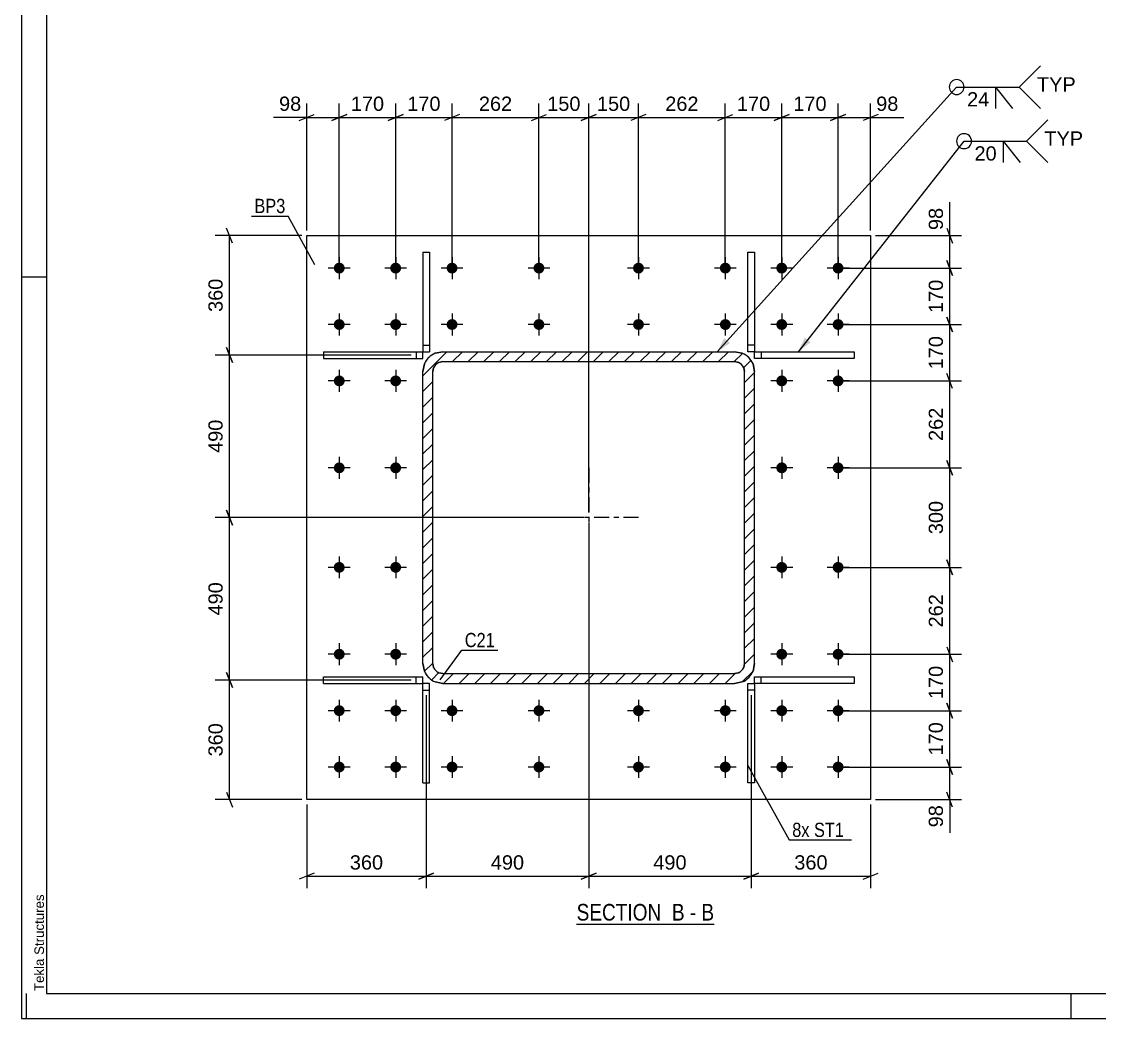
# Model space of a CAD drawing. Header units: millimetres. Extents: x -213 to 628, y -245 to 349.
# Drawn here: x -213 to 3.7, y -244.9 to -44.6 of the extents above; entities that cross this region are included whole.
import ezdxf

# ---------------------------------------------------------------- set-up
doc = ezdxf.new("R2010")
doc.units = ezdxf.units.MM
doc.linetypes.add('DXK_LINE_DOT2', pattern=[3.9198, 1.9599, -1.9599])
doc.linetypes.add('DXK_LINE_DOT3', pattern=[5.9187, 2.979, -0.9799, 0.9799, -0.9799])
doc.styles.add('Arial', font='arial.ttf', dxfattribs={"height": 0.2})
doc.styles.add('Arial Narrow', font='ARIALN.TTF', dxfattribs={"height": 0.2})

# ---------------------------------------------------------------- blocks, each defined once
blk = doc.blocks.new('Unknown-339279055-1134')
at = {"color": 5, "linetype": 'Continuous'}
for p, q in [((-213.01, 349.07), (-213.01, -244.93)), ((-208.01, 344.07), (-208.01, -239.93)), ((-208.01, -95.93), (-213.01, -95.93)), ((-212.01, -244.93), (-212.01, -239.93)), ((-208.01, -239.93), (622.99, -239.93)), ((-2.01, -244.93), (-2.01, -239.93)), ((-213.01, -244.93), (627.99, -244.93))]:
    blk.add_line(p, q, dxfattribs=at)
at = {"color": 174, "linetype": 'Continuous', "style": 'Arial'}
blk.add_text('Tekla Structures', height=1.9102, rotation=90, dxfattribs=at).set_placement((-208.51, -239.43))
blk = doc.blocks.new('Unknown-339279055-11 - 23004')
at = {"color": 6, "linetype": 'Continuous'}
blk.add_line((-101.44, -226.01), (-73.79, -226.01), dxfattribs=at)
at = {"color": 0, "linetype": 'Continuous'}
blk.add_wipeout([(-83.33, -225.26), (-83.33, -221.76), (-101.44, -221.76), (-101.44, -225.26)], dxfattribs=at)
at = {"color": 7, "linetype": 'Continuous', "style": 'Arial Narrow'}
blk.add_text('SECTION ', height=3.34, dxfattribs=at).set_placement((-101.44, -225.26))
at = {"color": 0, "linetype": 'Continuous'}
blk.add_wipeout([(-79.72, -225.26), (-79.72, -221.76), (-82.28, -221.76), (-82.28, -225.26)], dxfattribs=at)
at = {"color": 7, "linetype": 'Continuous', "style": 'Arial Narrow'}
blk.add_text('B', height=3.34, dxfattribs=at).set_placement((-82.28, -225.26))
at = {"color": 0, "linetype": 'Continuous'}
blk.add_wipeout([(-77.4, -225.26), (-77.4, -221.76), (-78.67, -221.76), (-78.67, -225.26)], dxfattribs=at)
at = {"color": 7, "linetype": 'Continuous', "style": 'Arial Narrow'}
blk.add_text('-', height=3.34, dxfattribs=at).set_placement((-78.67, -225.26))
at = {"color": 0, "linetype": 'Continuous'}
blk.add_wipeout([(-73.79, -225.26), (-73.79, -221.76), (-76.35, -221.76), (-76.35, -225.26)], dxfattribs=at)
at = {"color": 7, "linetype": 'Continuous', "style": 'Arial Narrow'}
blk.add_text('B', height=3.34, dxfattribs=at).set_placement((-76.35, -225.26))
blk = doc.blocks.new('Bolt-339279055-23117 - 23004')
at = {"linetype": 'Continuous'}
for points in [[(-148.05, -94.14, -1), (-150.25, -94.14, -1)], [(-136.71, -94.14, -1), (-138.91, -94.14, -1)], [(-125.38, -94.14, -1), (-127.58, -94.14, -1)], [(-107.91, -94.14, -1), (-110.11, -94.14, -1)], [(-87.91, -94.14, -1), (-90.11, -94.14, -1)], [(-70.45, -94.14, -1), (-72.65, -94.14, -1)], [(-59.11, -94.14, -1), (-61.31, -94.14, -1)], [(-47.78, -94.14, -1), (-49.98, -94.14, -1)], [(-148.05, -105.48, -1), (-150.25, -105.48, -1)], [(-136.71, -105.48, -1), (-138.91, -105.48, -1)], [(-125.38, -105.48, -1), (-127.58, -105.48, -1)], [(-107.91, -105.48, -1), (-110.11, -105.48, -1)], [(-87.91, -105.48, -1), (-90.11, -105.48, -1)], [(-70.45, -105.48, -1), (-72.65, -105.48, -1)], [(-59.11, -105.48, -1), (-61.31, -105.48, -1)], [(-47.78, -105.48, -1), (-49.98, -105.48, -1)], [(-148.05, -116.81, -1), (-150.25, -116.81, -1)], [(-136.71, -116.81, -1), (-138.91, -116.81, -1)], [(-59.11, -116.81, -1), (-61.31, -116.81, -1)], [(-47.78, -116.81, -1), (-49.98, -116.81, -1)], [(-148.05, -134.28, -1), (-150.25, -134.28, -1)], [(-136.71, -134.28, -1), (-138.91, -134.28, -1)], [(-59.11, -134.28, -1), (-61.31, -134.28, -1)], [(-47.78, -134.28, -1), (-49.98, -134.28, -1)], [(-148.05, -154.28, -1), (-150.25, -154.28, -1)], [(-136.71, -154.28, -1), (-138.91, -154.28, -1)], [(-59.11, -154.28, -1), (-61.31, -154.28, -1)], [(-47.78, -154.28, -1), (-49.98, -154.28, -1)], [(-148.05, -171.74, -1), (-150.25, -171.74, -1)], [(-136.71, -171.74, -1), (-138.91, -171.74, -1)], [(-59.11, -171.74, -1), (-61.31, -171.74, -1)], [(-47.78, -171.74, -1), (-49.98, -171.74, -1)], [(-148.05, -183.08, -1), (-150.25, -183.08, -1)], [(-136.71, -183.08, -1), (-138.91, -183.08, -1)], [(-125.38, -183.08, -1), (-127.58, -183.08, -1)], [(-107.91, -183.08, -1), (-110.11, -183.08, -1)], [(-87.91, -183.08, -1), (-90.11, -183.08, -1)], [(-70.45, -183.08, -1), (-72.65, -183.08, -1)], [(-59.11, -183.08, -1), (-61.31, -183.08, -1)], [(-47.78, -183.08, -1), (-49.98, -183.08, -1)], [(-148.05, -194.41, -1), (-150.25, -194.41, -1)], [(-136.71, -194.41, -1), (-138.91, -194.41, -1)], [(-125.38, -194.41, -1), (-127.58, -194.41, -1)], [(-107.91, -194.41, -1), (-110.11, -194.41, -1)], [(-87.91, -194.41, -1), (-90.11, -194.41, -1)], [(-70.45, -194.41, -1), (-72.65, -194.41, -1)], [(-59.11, -194.41, -1), (-61.31, -194.41, -1)], [(-47.78, -194.41, -1), (-49.98, -194.41, -1)]]:
    blk.add_hatch(color=1, dxfattribs=at).paths.add_polyline_path(points)
at = {"color": 1, "linetype": 'Continuous'}
for p, q in [((-149.15, -91.94), (-149.15, -96.34)), ((-137.81, -91.94), (-137.81, -96.34)), ((-126.48, -91.94), (-126.48, -96.34)), ((-109.01, -91.94), (-109.01, -96.34)), ((-89.01, -91.94), (-89.01, -96.34)), ((-71.55, -91.94), (-71.55, -96.34)), ((-60.21, -91.94), (-60.21, -96.34)), ((-48.88, -91.94), (-48.88, -96.34)), ((-146.95, -94.14), (-151.35, -94.14)), ((-135.61, -94.14), (-140.01, -94.14)), ((-124.28, -94.14), (-128.68, -94.14)), ((-106.81, -94.14), (-111.21, -94.14)), ((-86.81, -94.14), (-91.21, -94.14)), ((-69.35, -94.14), (-73.75, -94.14)), ((-58.01, -94.14), (-62.41, -94.14)), ((-46.68, -94.14), (-51.08, -94.14)), ((-149.15, -103.28), (-149.15, -107.68)), ((-137.81, -103.28), (-137.81, -107.68)), ((-126.48, -103.28), (-126.48, -107.68)), ((-109.01, -103.28), (-109.01, -107.68)), ((-89.01, -103.28), (-89.01, -107.68)), ((-71.55, -103.28), (-71.55, -107.68)), ((-60.21, -103.28), (-60.21, -107.68)), ((-48.88, -103.28), (-48.88, -107.68)), ((-146.95, -105.48), (-151.35, -105.48)), ((-135.61, -105.48), (-140.01, -105.48)), ((-124.28, -105.48), (-128.68, -105.48)), ((-106.81, -105.48), (-111.21, -105.48)), ((-86.81, -105.48), (-91.21, -105.48)), ((-69.35, -105.48), (-73.75, -105.48)), ((-58.01, -105.48), (-62.41, -105.48)), ((-46.68, -105.48), (-51.08, -105.48)), ((-149.15, -114.61), (-149.15, -119.01)), ((-137.81, -114.61), (-137.81, -119.01)), ((-60.21, -114.61), (-60.21, -119.01)), ((-48.88, -114.61), (-48.88, -119.01)), ((-146.95, -116.81), (-151.35, -116.81)), ((-135.61, -116.81), (-140.01, -116.81)), ((-58.01, -116.81), (-62.41, -116.81)), ((-46.68, -116.81), (-51.08, -116.81)), ((-149.15, -132.08), (-149.15, -136.48)), ((-137.81, -132.08), (-137.81, -136.48)), ((-60.21, -132.08), (-60.21, -136.48)), ((-48.88, -132.08), (-48.88, -136.48)), ((-146.95, -134.28), (-151.35, -134.28)), ((-135.61, -134.28), (-140.01, -134.28)), ((-58.01, -134.28), (-62.41, -134.28)), ((-46.68, -134.28), (-51.08, -134.28)), ((-149.15, -152.08), (-149.15, -156.48)), ((-137.81, -152.08), (-137.81, -156.48)), ((-60.21, -152.08), (-60.21, -156.48)), ((-48.88, -152.08), (-48.88, -156.48)), ((-146.95, -154.28), (-151.35, -154.28)), ((-135.61, -154.28), (-140.01, -154.28)), ((-58.01, -154.28), (-62.41, -154.28)), ((-46.68, -154.28), (-51.08, -154.28)), ((-149.15, -169.54), (-149.15, -173.94)), ((-137.81, -169.54), (-137.81, -173.94)), ((-60.21, -169.54), (-60.21, -173.94)), ((-48.88, -169.54), (-48.88, -173.94)), ((-146.95, -171.74), (-151.35, -171.74)), ((-135.61, -171.74), (-140.01, -171.74)), ((-58.01, -171.74), (-62.41, -171.74)), ((-46.68, -171.74), (-51.08, -171.74)), ((-149.15, -180.88), (-149.15, -185.28)), ((-137.81, -180.88), (-137.81, -185.28)), ((-126.48, -180.88), (-126.48, -185.28)), ((-109.01, -180.88), (-109.01, -185.28)), ((-89.01, -180.88), (-89.01, -185.28)), ((-71.55, -180.88), (-71.55, -185.28)), ((-60.21, -180.88), (-60.21, -185.28)), ((-48.88, -180.88), (-48.88, -185.28)), ((-146.95, -183.08), (-151.35, -183.08)), ((-135.61, -183.08), (-140.01, -183.08)), ((-124.28, -183.08), (-128.68, -183.08)), ((-106.81, -183.08), (-111.21, -183.08)), ((-86.81, -183.08), (-91.21, -183.08)), ((-69.35, -183.08), (-73.75, -183.08)), ((-58.01, -183.08), (-62.41, -183.08)), ((-46.68, -183.08), (-51.08, -183.08)), ((-149.15, -192.21), (-149.15, -196.61)), ((-137.81, -192.21), (-137.81, -196.61)), ((-126.48, -192.21), (-126.48, -196.61)), ((-109.01, -192.21), (-109.01, -196.61)), ((-89.01, -192.21), (-89.01, -196.61)), ((-71.55, -192.21), (-71.55, -196.61)), ((-60.21, -192.21), (-60.21, -196.61)), ((-48.88, -192.21), (-48.88, -196.61)), ((-146.95, -194.41), (-151.35, -194.41)), ((-135.61, -194.41), (-140.01, -194.41)), ((-124.28, -194.41), (-128.68, -194.41)), ((-106.81, -194.41), (-111.21, -194.41)), ((-86.81, -194.41), (-91.21, -194.41)), ((-69.35, -194.41), (-73.75, -194.41)), ((-58.01, -194.41), (-62.41, -194.41)), ((-46.68, -194.41), (-51.08, -194.41))]:
    blk.add_line(p, q, dxfattribs=at)
blk = doc.blocks.new('Part-339279055-23053 - 23004')
at = {"color": 2, "linetype": 'Continuous'}
for p, q in [((-152.35, -110.94), (-132.35, -110.94)), ((-152.35, -110.94), (-152.35, -112.28)), ((-152.35, -112.28), (-132.35, -112.28)), ((-133.68, -110.94), (-133.68, -112.28)), ((-132.35, -112.28), (-132.35, -110.94))]:
    blk.add_line(p, q, dxfattribs=at)
blk = doc.blocks.new('Part-339279055-23048 - 23004')
at = {"color": 2, "linetype": 'Continuous'}
for p, q in [((-67.01, -110.94), (-67.01, -90.94)), ((-67.01, -90.94), (-65.68, -90.94)), ((-65.68, -90.94), (-65.68, -110.94)), ((-65.68, -109.61), (-67.01, -109.61)), ((-65.68, -110.94), (-67.01, -110.94))]:
    blk.add_line(p, q, dxfattribs=at)
blk = doc.blocks.new('Part-339279055-23009 - 23004')
at = {"color": 2, "linetype": 'Continuous'}
for p, q in [((-155.68, -87.61), (-42.35, -87.61)), ((-155.68, -200.94), (-155.68, -87.61)), ((-42.35, -87.61), (-42.35, -200.94)), ((-42.35, -200.94), (-155.68, -200.94))]:
    blk.add_line(p, q, dxfattribs=at)
blk = doc.blocks.new('Part-339279055-23049 - 23004')
at = {"color": 2, "linetype": 'Continuous'}
for p, q in [((-65.68, -112.28), (-65.68, -110.94)), ((-65.68, -110.94), (-45.68, -110.94)), ((-45.68, -112.28), (-65.68, -112.28)), ((-64.35, -110.94), (-64.35, -112.28)), ((-45.68, -110.94), (-45.68, -112.28))]:
    blk.add_line(p, q, dxfattribs=at)
blk = doc.blocks.new('Part-339279055-23050 - 23004')
at = {"color": 2, "linetype": 'Continuous'}
for p, q in [((-67.01, -197.61), (-67.01, -177.61)), ((-67.01, -177.61), (-65.68, -177.61)), ((-65.68, -177.61), (-65.68, -197.61)), ((-65.68, -178.94), (-67.01, -178.94)), ((-65.68, -197.61), (-67.01, -197.61))]:
    blk.add_line(p, q, dxfattribs=at)
blk = doc.blocks.new('Part-339279055-23051 - 23004')
at = {"color": 2, "linetype": 'Continuous'}
for p, q in [((-65.68, -177.61), (-65.68, -176.28)), ((-65.68, -176.28), (-45.68, -176.28)), ((-45.68, -177.61), (-65.68, -177.61)), ((-64.35, -177.61), (-64.35, -176.28)), ((-45.68, -176.28), (-45.68, -177.61))]:
    blk.add_line(p, q, dxfattribs=at)
blk = doc.blocks.new('Part-339279055-23052 - 23004')
at = {"color": 2, "linetype": 'Continuous'}
for p, q in [((-132.35, -90.94), (-131.01, -90.94)), ((-132.35, -90.94), (-132.35, -110.94)), ((-131.01, -90.94), (-131.01, -110.94)), ((-132.35, -109.61), (-131.01, -109.61)), ((-132.35, -110.94), (-131.01, -110.94))]:
    blk.add_line(p, q, dxfattribs=at)
blk = doc.blocks.new('Part-339279055-23054 - 23004')
at = {"color": 2, "linetype": 'Continuous'}
for p, q in [((-132.35, -197.61), (-132.35, -177.61)), ((-131.01, -177.61), (-132.35, -177.61)), ((-131.01, -197.61), (-131.01, -177.61)), ((-132.35, -178.94), (-131.01, -178.94)), ((-132.35, -197.61), (-131.01, -197.61))]:
    blk.add_line(p, q, dxfattribs=at)
blk = doc.blocks.new('Part-339279055-23055 - 23004')
at = {"color": 2, "linetype": 'Continuous'}
for p, q in [((-152.35, -176.28), (-132.35, -176.28)), ((-152.35, -177.61), (-152.35, -176.28)), ((-152.35, -177.61), (-132.35, -177.61)), ((-133.68, -177.61), (-133.68, -176.28)), ((-132.35, -177.61), (-132.35, -176.28))]:
    blk.add_line(p, q, dxfattribs=at)
blk = doc.blocks.new('Part-339279055-23080 - 23004')
at = {"linetype": 'Continuous'}
h = blk.add_hatch(dxfattribs=at)
h.set_pattern_fill('', scale=0.7, style=0, pattern_type=0)
h.set_pattern_definition([(45, (-68.1496, -177.3055), (-1.571545, 1.571545), [])])
h.paths.add_polyline_path([(-69.68, -177.61), (-68.15, -177.31), (-66.85, -176.44), (-65.98, -175.14), (-65.68, -173.61), (-65.68, -114.94), (-65.98, -113.41), (-66.85, -112.11), (-68.15, -111.25), (-69.68, -110.94), (-128.35, -110.94), (-129.88, -111.25), (-131.18, -112.11), (-132.04, -113.41), (-132.35, -114.94), (-132.35, -173.61), (-132.04, -175.14), (-131.18, -176.44), (-129.88, -177.31), (-128.35, -177.61)])
h.paths.add_polyline_path([(-129.11, -175.46), (-129.76, -175.02), (-130.19, -174.38), (-130.35, -173.61), (-130.35, -114.94), (-130.19, -114.18), (-129.76, -113.53), (-129.11, -113.1), (-128.35, -112.94), (-69.68, -112.94), (-68.91, -113.1), (-68.27, -113.53), (-67.83, -114.18), (-67.68, -114.94), (-67.68, -173.61), (-67.83, -174.38), (-68.27, -175.02), (-68.91, -175.46), (-69.68, -175.61), (-128.35, -175.61)])
at = {"color": 7, "linetype": 'DXK_LINE_DOT2'}
for p, q in [((-129.88, -111.25), (-128.35, -110.94)), ((-128.35, -110.94), (-69.68, -110.94)), ((-69.68, -110.94), (-68.15, -111.25)), ((-132.35, -114.94), (-132.04, -113.41)), ((-130.19, -114.18), (-130.35, -114.94)), ((-128.35, -112.94), (-129.11, -113.1)), ((-128.35, -112.94), (-69.68, -112.94)), ((-68.91, -113.1), (-69.68, -112.94)), ((-67.68, -114.94), (-67.83, -114.18)), ((-65.98, -113.41), (-65.68, -114.94)), ((-132.35, -173.61), (-132.35, -114.94)), ((-130.35, -173.61), (-130.35, -114.94)), ((-67.68, -173.61), (-67.68, -114.94)), ((-65.68, -173.61), (-65.68, -114.94)), ((-132.04, -175.14), (-132.35, -173.61)), ((-130.35, -173.61), (-130.19, -174.38)), ((-129.11, -175.46), (-128.35, -175.61)), ((-69.68, -175.61), (-68.91, -175.46)), ((-67.83, -174.38), (-67.68, -173.61)), ((-65.68, -173.61), (-65.98, -175.14)), ((-128.35, -177.61), (-129.88, -177.31)), ((-128.35, -175.61), (-69.68, -175.61)), ((-128.35, -177.61), (-69.68, -177.61)), ((-68.15, -177.31), (-69.68, -177.61))]:
    blk.add_line(p, q, dxfattribs=at)
at = {"color": 2, "linetype": 'Continuous'}
for p, q in [((-128.35, -110.94), (-129.88, -111.25)), ((-128.35, -110.94), (-69.68, -110.94)), ((-68.15, -111.25), (-69.68, -110.94)), ((-132.04, -113.41), (-132.35, -114.94)), ((-130.35, -114.94), (-130.19, -114.18)), ((-129.11, -113.1), (-128.35, -112.94)), ((-128.35, -112.94), (-69.68, -112.94)), ((-69.68, -112.94), (-68.91, -113.1)), ((-67.83, -114.18), (-67.68, -114.94)), ((-65.68, -114.94), (-65.98, -113.41)), ((-132.35, -173.61), (-132.35, -114.94)), ((-130.35, -173.61), (-130.35, -114.94)), ((-67.68, -173.61), (-67.68, -114.94)), ((-65.68, -173.61), (-65.68, -114.94)), ((-132.35, -173.61), (-132.04, -175.14)), ((-130.19, -174.38), (-130.35, -173.61)), ((-128.35, -175.61), (-129.11, -175.46)), ((-68.91, -175.46), (-69.68, -175.61)), ((-67.68, -173.61), (-67.83, -174.38)), ((-65.98, -175.14), (-65.68, -173.61)), ((-129.88, -177.31), (-128.35, -177.61)), ((-128.35, -175.61), (-69.68, -175.61)), ((-128.35, -177.61), (-69.68, -177.61)), ((-69.68, -177.61), (-68.15, -177.31))]:
    blk.add_line(p, q, dxfattribs=at)
at = {"color": 7, "linetype": 'DXK_LINE_DOT3'}
for p, q in [((-99.01, -134.28), (-99.01, -154.28)), ((-89.01, -144.28), (-109.01, -144.28))]:
    blk.add_line(p, q, dxfattribs=at)
at = {"color": 7, "linetype": 'DXK_LINE_DOT2'}
for centre, radius, start, end in [((-128.35, -114.94), 4, 112.5, 157.5), ((-69.68, -114.94), 4, 22.5, 67.5), ((-128.35, -114.94), 2, 112.5, 157.5), ((-69.68, -114.94), 2, 22.5, 67.5), ((-128.35, -173.61), 4, 202.5, 247.5), ((-128.35, -173.61), 2, 202.5, 247.5), ((-69.68, -173.61), 2, 292.5, 337.5), ((-69.68, -173.61), 4, 292.5, 337.5)]:
    blk.add_arc(centre, radius, start, end, dxfattribs=at)
at = {"color": 2, "linetype": 'Continuous'}
for centre, radius, start, end in [((-128.35, -114.94), 4, 112.5, 157.5), ((-69.68, -114.94), 4, 22.5, 67.5), ((-128.35, -114.94), 2, 112.5, 157.5), ((-69.68, -114.94), 2, 22.5, 67.5), ((-128.35, -173.61), 4, 202.5, 247.5), ((-128.35, -173.61), 2, 202.5, 247.5), ((-69.68, -173.61), 2, 292.5, 337.5), ((-69.68, -173.61), 4, 292.5, 337.5)]:
    blk.add_arc(centre, radius, start, end, dxfattribs=at)
blk = doc.blocks.new('StraightDimension-339279055-24554 - 23004')
at = {"color": 7, "linetype": 'Continuous'}
for p, q in [((-170.64, -145.78), (-171.84, -142.78)), ((-100.01, -144.28), (-174.09, -144.28)), ((-171.24, -176.94), (-171.24, -144.28)), ((-171.84, -175.44), (-170.64, -178.44)), ((-134.68, -176.94), (-174.09, -176.94))]:
    blk.add_line(p, q, dxfattribs=at)
at = {"color": 0}
blk.add_wipeout([(-171.99, -156.67), (-176.19, -156.67), (-176.19, -164.55), (-171.99, -164.55)], dxfattribs=at)
at = {"color": 3, "style": 'Arial'}
blk.add_text('490', height=2.865, rotation=90.0002, dxfattribs=at).set_placement((-172.59, -163.95))
blk = doc.blocks.new('StraightDimension-339279055-24426 - 23004')
at = {"color": 7, "linetype": 'Continuous'}
for p, q in [((-48.88, -93.14), (-48.88, -61.04)), ((-42.35, -86.61), (-42.35, -61.04)), ((-50.38, -64.49), (-47.38, -63.29)), ((-48.88, -63.89), (-42.35, -63.89)), ((-40.85, -63.29), (-43.85, -64.49))]:
    blk.add_line(p, q, dxfattribs=at)
at = {"color": 0}
blk.add_wipeout([(-36.17, -63.14), (-36.17, -58.94), (-41.82, -58.94), (-41.82, -63.14)], dxfattribs=at)
at = {"color": 7, "linetype": 'Continuous'}
blk.add_line((-42.35, -63.89), (-35.65, -63.89), dxfattribs=at)
blk.add_line((-42.35, -63.89), (-35.65, -63.89), dxfattribs=at)
at = {"color": 3, "style": 'Arial'}
blk.add_text('98', height=2.865, dxfattribs=at).set_placement((-41.22, -62.54))
blk = doc.blocks.new('StraightDimension-339279055-24483 - 23004')
at = {"color": 7, "linetype": 'Continuous'}
for p, q in [((-27.05, -103.98), (-25.85, -106.98)), ((-47.88, -105.48), (-24.05, -105.48)), ((-26.45, -116.81), (-26.45, -105.48)), ((-47.88, -116.81), (-24.05, -116.81)), ((-25.85, -118.31), (-27.05, -115.31))]:
    blk.add_line(p, q, dxfattribs=at)
at = {"color": 0}
blk.add_wipeout([(-27.2, -107.21), (-31.4, -107.21), (-31.4, -115.08), (-27.2, -115.08)], dxfattribs=at)
at = {"color": 3, "style": 'Arial'}
blk.add_text('170', height=2.865, rotation=90.0002, dxfattribs=at).set_placement((-27.8, -114.48))
blk = doc.blocks.new('StraightDimension-339279055-24555 - 23004')
at = {"color": 7, "linetype": 'Continuous'}
for p, q in [((-170.64, -178.44), (-171.84, -175.44)), ((-134.68, -176.94), (-174.09, -176.94)), ((-171.24, -200.94), (-171.24, -176.94)), ((-156.68, -200.94), (-174.09, -200.94)), ((-171.84, -199.44), (-170.64, -202.44))]:
    blk.add_line(p, q, dxfattribs=at)
at = {"color": 0}
blk.add_wipeout([(-171.99, -185.01), (-176.19, -185.01), (-176.19, -192.88), (-171.99, -192.88)], dxfattribs=at)
at = {"color": 3, "style": 'Arial'}
blk.add_text('360', height=2.865, rotation=90.0002, dxfattribs=at).set_placement((-172.59, -192.28))
blk = doc.blocks.new('StraightDimension-339279055-24427 - 23004')
at = {"color": 7, "linetype": 'Continuous'}
for p, q in [((-60.21, -93.14), (-60.21, -61.04)), ((-48.88, -93.14), (-48.88, -61.04)), ((-61.71, -64.49), (-58.71, -63.29)), ((-60.21, -63.89), (-48.88, -63.89)), ((-47.38, -63.29), (-50.38, -64.49))]:
    blk.add_line(p, q, dxfattribs=at)
at = {"color": 0}
blk.add_wipeout([(-50.61, -63.14), (-50.61, -58.94), (-58.48, -58.94), (-58.48, -63.14)], dxfattribs=at)
at = {"color": 3, "style": 'Arial'}
blk.add_text('170', height=2.865, dxfattribs=at).set_placement((-57.88, -62.54))
blk = doc.blocks.new('StraightDimension-339279055-24429 - 23004')
at = {"color": 7, "linetype": 'Continuous'}
for p, q in [((-89.01, -93.14), (-89.01, -61.04)), ((-71.55, -93.14), (-71.55, -61.04)), ((-87.51, -63.29), (-90.51, -64.49)), ((-89.01, -63.89), (-71.55, -63.89)), ((-73.05, -64.49), (-70.05, -63.29))]:
    blk.add_line(p, q, dxfattribs=at)
at = {"color": 0}
blk.add_wipeout([(-76.34, -63.14), (-76.34, -58.94), (-84.22, -58.94), (-84.22, -63.14)], dxfattribs=at)
at = {"color": 3, "style": 'Arial'}
blk.add_text('262', height=2.865, dxfattribs=at).set_placement((-83.62, -62.54))
blk = doc.blocks.new('StraightDimension-339279055-24432 - 23004')
at = {"color": 7, "linetype": 'Continuous'}
for p, q in [((-126.48, -93.14), (-126.48, -61.04)), ((-109.01, -93.14), (-109.01, -61.04)), ((-124.98, -63.29), (-127.98, -64.49)), ((-126.48, -63.89), (-109.01, -63.89)), ((-110.51, -64.49), (-107.51, -63.29))]:
    blk.add_line(p, q, dxfattribs=at)
at = {"color": 0}
blk.add_wipeout([(-113.81, -63.14), (-113.81, -58.94), (-121.68, -58.94), (-121.68, -63.14)], dxfattribs=at)
at = {"color": 3, "style": 'Arial'}
blk.add_text('262', height=2.865, dxfattribs=at).set_placement((-121.08, -62.54))
blk = doc.blocks.new('StraightDimension-339279055-24428 - 23004')
at = {"color": 7, "linetype": 'Continuous'}
for p, q in [((-71.55, -93.14), (-71.55, -61.04)), ((-60.21, -93.14), (-60.21, -61.04)), ((-73.05, -64.49), (-70.05, -63.29)), ((-71.55, -63.89), (-60.21, -63.89)), ((-58.71, -63.29), (-61.71, -64.49))]:
    blk.add_line(p, q, dxfattribs=at)
at = {"color": 0}
blk.add_wipeout([(-61.94, -63.14), (-61.94, -58.94), (-69.82, -58.94), (-69.82, -63.14)], dxfattribs=at)
at = {"color": 3, "style": 'Arial'}
blk.add_text('170', height=2.865, dxfattribs=at).set_placement((-69.22, -62.54))
blk = doc.blocks.new('StraightDimension-339279055-24517 - 23004')
at = {"color": 7, "linetype": 'Continuous'}
for p, q in [((-99.01, -145.28), (-99.01, -218.76)), ((-66.35, -179.94), (-66.35, -218.76)), ((-97.51, -215.76), (-100.51, -216.96)), ((-99.01, -216.36), (-66.35, -216.36)), ((-67.85, -216.96), (-64.85, -215.76))]:
    blk.add_line(p, q, dxfattribs=at)
at = {"color": 0}
blk.add_wipeout([(-78.74, -215.61), (-78.74, -211.41), (-86.62, -211.41), (-86.62, -215.61)], dxfattribs=at)
at = {"color": 3, "style": 'Arial'}
blk.add_text('490', height=2.865, dxfattribs=at).set_placement((-86.02, -215.01))
blk = doc.blocks.new('StraightDimension-339279055-24435 - 23004')
at = {"color": 7, "linetype": 'Continuous'}
for p, q in [((-155.68, -86.61), (-155.68, -61.04)), ((-149.15, -93.14), (-149.15, -61.04)), ((-157.18, -64.49), (-154.18, -63.29)), ((-155.68, -63.89), (-149.15, -63.89)), ((-147.65, -63.29), (-150.65, -64.49))]:
    blk.add_line(p, q, dxfattribs=at)
at = {"color": 0}
blk.add_wipeout([(-156.21, -63.14), (-156.21, -58.94), (-161.85, -58.94), (-161.85, -63.14)], dxfattribs=at)
at = {"color": 7, "linetype": 'Continuous'}
blk.add_line((-155.68, -63.89), (-162.38, -63.89), dxfattribs=at)
blk.add_line((-155.68, -63.89), (-162.38, -63.89), dxfattribs=at)
at = {"color": 3, "style": 'Arial'}
blk.add_text('98', height=2.865, dxfattribs=at).set_placement((-161.25, -62.54))
blk = doc.blocks.new('StraightDimension-339279055-24430 - 23004')
at = {"color": 7, "linetype": 'Continuous'}
for p, q in [((-99.01, -143.28), (-99.01, -61.04)), ((-89.01, -93.14), (-89.01, -61.04)), ((-100.51, -64.49), (-97.51, -63.29)), ((-99.01, -63.89), (-89.01, -63.89)), ((-87.51, -63.29), (-90.51, -64.49))]:
    blk.add_line(p, q, dxfattribs=at)
at = {"color": 0}
blk.add_wipeout([(-90.08, -63.14), (-90.08, -58.94), (-97.95, -58.94), (-97.95, -63.14)], dxfattribs=at)
at = {"color": 3, "style": 'Arial'}
blk.add_text('150', height=2.865, dxfattribs=at).set_placement((-97.35, -62.54))
blk = doc.blocks.new('StraightDimension-339279055-24431 - 23004')
at = {"color": 7, "linetype": 'Continuous'}
for p, q in [((-109.01, -93.14), (-109.01, -61.04)), ((-99.01, -143.28), (-99.01, -61.04)), ((-110.51, -64.49), (-107.51, -63.29)), ((-109.01, -63.89), (-99.01, -63.89)), ((-97.51, -63.29), (-100.51, -64.49))]:
    blk.add_line(p, q, dxfattribs=at)
at = {"color": 0}
blk.add_wipeout([(-100.08, -63.14), (-100.08, -58.94), (-107.95, -58.94), (-107.95, -63.14)], dxfattribs=at)
at = {"color": 3, "style": 'Arial'}
blk.add_text('150', height=2.865, dxfattribs=at).set_placement((-107.35, -62.54))
blk = doc.blocks.new('StraightDimension-339279055-24433 - 23004')
at = {"color": 7, "linetype": 'Continuous'}
for p, q in [((-137.81, -93.14), (-137.81, -61.04)), ((-126.48, -93.14), (-126.48, -61.04)), ((-139.31, -64.49), (-136.31, -63.29)), ((-137.81, -63.89), (-126.48, -63.89)), ((-124.98, -63.29), (-127.98, -64.49))]:
    blk.add_line(p, q, dxfattribs=at)
at = {"color": 0}
blk.add_wipeout([(-128.21, -63.14), (-128.21, -58.94), (-136.08, -58.94), (-136.08, -63.14)], dxfattribs=at)
at = {"color": 3, "style": 'Arial'}
blk.add_text('170', height=2.865, dxfattribs=at).set_placement((-135.48, -62.54))
blk = doc.blocks.new('StraightDimension-339279055-24434 - 23004')
at = {"color": 7, "linetype": 'Continuous'}
for p, q in [((-149.15, -93.14), (-149.15, -61.04)), ((-137.81, -93.14), (-137.81, -61.04)), ((-150.65, -64.49), (-147.65, -63.29)), ((-149.15, -63.89), (-137.81, -63.89)), ((-136.31, -63.29), (-139.31, -64.49))]:
    blk.add_line(p, q, dxfattribs=at)
at = {"color": 0}
blk.add_wipeout([(-139.54, -63.14), (-139.54, -58.94), (-147.42, -58.94), (-147.42, -63.14)], dxfattribs=at)
at = {"color": 3, "style": 'Arial'}
blk.add_text('170', height=2.865, dxfattribs=at).set_placement((-146.82, -62.54))
blk = doc.blocks.new('StraightDimension-339279055-24481 - 23004')
at = {"color": 7, "linetype": 'Continuous'}
for p, q in [((-27.05, -86.11), (-25.85, -89.11)), ((-41.35, -87.61), (-24.05, -87.61)), ((-26.45, -94.14), (-26.45, -87.61)), ((-25.85, -95.64), (-27.05, -92.64)), ((-47.88, -94.14), (-24.05, -94.14))]:
    blk.add_line(p, q, dxfattribs=at)
at = {"color": 0}
blk.add_wipeout([(-27.2, -81.44), (-31.4, -81.44), (-31.4, -87.09), (-27.2, -87.09)], dxfattribs=at)
at = {"color": 7, "linetype": 'Continuous'}
blk.add_line((-26.45, -87.61), (-26.45, -80.91), dxfattribs=at)
blk.add_line((-26.45, -87.61), (-26.45, -80.91), dxfattribs=at)
at = {"color": 3, "style": 'Arial'}
blk.add_text('98', height=2.865, rotation=90.0002, dxfattribs=at).set_placement((-27.8, -86.49))
blk = doc.blocks.new('StraightDimension-339279055-24482 - 23004')
at = {"color": 7, "linetype": 'Continuous'}
for p, q in [((-27.05, -92.64), (-25.85, -95.64)), ((-47.88, -94.14), (-24.05, -94.14)), ((-26.45, -105.48), (-26.45, -94.14)), ((-25.85, -106.98), (-27.05, -103.98)), ((-47.88, -105.48), (-24.05, -105.48))]:
    blk.add_line(p, q, dxfattribs=at)
at = {"color": 0}
blk.add_wipeout([(-27.2, -95.87), (-31.4, -95.87), (-31.4, -103.75), (-27.2, -103.75)], dxfattribs=at)
at = {"color": 3, "style": 'Arial'}
blk.add_text('170', height=2.865, rotation=90.0002, dxfattribs=at).set_placement((-27.8, -103.15))
blk = doc.blocks.new('StraightDimension-339279055-24484 - 23004')
at = {"color": 7, "linetype": 'Continuous'}
for p, q in [((-47.88, -116.81), (-24.05, -116.81)), ((-25.85, -118.31), (-27.05, -115.31)), ((-26.45, -134.28), (-26.45, -116.81)), ((-47.88, -134.28), (-24.05, -134.28)), ((-27.05, -132.78), (-25.85, -135.78))]:
    blk.add_line(p, q, dxfattribs=at)
at = {"color": 0}
blk.add_wipeout([(-27.2, -121.61), (-31.4, -121.61), (-31.4, -129.48), (-27.2, -129.48)], dxfattribs=at)
at = {"color": 3, "style": 'Arial'}
blk.add_text('262', height=2.865, rotation=90.0002, dxfattribs=at).set_placement((-27.8, -128.88))
blk = doc.blocks.new('StraightDimension-339279055-24485 - 23004')
at = {"color": 7, "linetype": 'Continuous'}
for p, q in [((-47.88, -134.28), (-24.05, -134.28)), ((-25.85, -135.78), (-27.05, -132.78)), ((-26.45, -154.28), (-26.45, -134.28)), ((-27.05, -152.78), (-25.85, -155.78)), ((-47.88, -154.28), (-24.05, -154.28))]:
    blk.add_line(p, q, dxfattribs=at)
at = {"color": 0}
blk.add_wipeout([(-27.2, -140.34), (-31.4, -140.34), (-31.4, -148.21), (-27.2, -148.21)], dxfattribs=at)
at = {"color": 3, "style": 'Arial'}
blk.add_text('300', height=2.865, rotation=90.0002, dxfattribs=at).set_placement((-27.8, -147.61))
blk = doc.blocks.new('StraightDimension-339279055-24486 - 23004')
at = {"color": 7, "linetype": 'Continuous'}
for p, q in [((-25.85, -155.78), (-27.05, -152.78)), ((-47.88, -154.28), (-24.05, -154.28)), ((-26.45, -171.74), (-26.45, -154.28)), ((-27.05, -170.24), (-25.85, -173.24)), ((-47.88, -171.74), (-24.05, -171.74))]:
    blk.add_line(p, q, dxfattribs=at)
at = {"color": 0}
blk.add_wipeout([(-27.2, -159.07), (-31.4, -159.07), (-31.4, -166.95), (-27.2, -166.95)], dxfattribs=at)
at = {"color": 3, "style": 'Arial'}
blk.add_text('262', height=2.865, rotation=90.0002, dxfattribs=at).set_placement((-27.8, -166.35))
blk = doc.blocks.new('StraightDimension-339279055-24487 - 23004')
at = {"color": 7, "linetype": 'Continuous'}
for p, q in [((-27.05, -170.24), (-25.85, -173.24)), ((-47.88, -171.74), (-24.05, -171.74)), ((-26.45, -183.08), (-26.45, -171.74)), ((-25.85, -184.58), (-27.05, -181.58)), ((-47.88, -183.08), (-24.05, -183.08))]:
    blk.add_line(p, q, dxfattribs=at)
at = {"color": 0}
blk.add_wipeout([(-27.2, -173.47), (-31.4, -173.47), (-31.4, -181.35), (-27.2, -181.35)], dxfattribs=at)
at = {"color": 3, "style": 'Arial'}
blk.add_text('170', height=2.865, rotation=90.0002, dxfattribs=at).set_placement((-27.8, -180.75))
blk = doc.blocks.new('StraightDimension-339279055-24552 - 23004')
at = {"color": 7, "linetype": 'Continuous'}
for p, q in [((-170.64, -89.11), (-171.84, -86.11)), ((-156.68, -87.61), (-174.09, -87.61)), ((-171.24, -111.61), (-171.24, -87.61)), ((-171.84, -110.11), (-170.64, -113.11)), ((-134.68, -111.61), (-174.09, -111.61))]:
    blk.add_line(p, q, dxfattribs=at)
at = {"color": 0}
blk.add_wipeout([(-171.99, -95.67), (-176.19, -95.67), (-176.19, -103.55), (-171.99, -103.55)], dxfattribs=at)
at = {"color": 3, "style": 'Arial'}
blk.add_text('360', height=2.865, rotation=90.0002, dxfattribs=at).set_placement((-172.59, -102.95))
blk = doc.blocks.new('StraightDimension-339279055-24488 - 23004')
at = {"color": 7, "linetype": 'Continuous'}
for p, q in [((-27.05, -181.58), (-25.85, -184.58)), ((-47.88, -183.08), (-24.05, -183.08)), ((-26.45, -194.41), (-26.45, -183.08)), ((-47.88, -194.41), (-24.05, -194.41)), ((-25.85, -195.91), (-27.05, -192.91))]:
    blk.add_line(p, q, dxfattribs=at)
at = {"color": 0}
blk.add_wipeout([(-27.2, -184.81), (-31.4, -184.81), (-31.4, -192.68), (-27.2, -192.68)], dxfattribs=at)
at = {"color": 3, "style": 'Arial'}
blk.add_text('170', height=2.865, rotation=90.0002, dxfattribs=at).set_placement((-27.8, -192.08))
blk = doc.blocks.new('StraightDimension-339279055-24553 - 23004')
at = {"color": 7, "linetype": 'Continuous'}
for p, q in [((-170.64, -113.11), (-171.84, -110.11)), ((-134.68, -111.61), (-174.09, -111.61)), ((-171.24, -144.28), (-171.24, -111.61)), ((-171.84, -142.78), (-170.64, -145.78)), ((-100.01, -144.28), (-174.09, -144.28))]:
    blk.add_line(p, q, dxfattribs=at)
at = {"color": 0}
blk.add_wipeout([(-171.99, -124.01), (-176.19, -124.01), (-176.19, -131.88), (-171.99, -131.88)], dxfattribs=at)
at = {"color": 3, "style": 'Arial'}
blk.add_text('490', height=2.865, rotation=90.0002, dxfattribs=at).set_placement((-172.59, -131.28))
blk = doc.blocks.new('StraightDimension-339279055-24489 - 23004')
at = {"color": 7, "linetype": 'Continuous'}
for p, q in [((-47.88, -194.41), (-24.05, -194.41)), ((-27.05, -192.91), (-25.85, -195.91)), ((-26.45, -200.94), (-26.45, -194.41)), ((-41.35, -200.94), (-24.05, -200.94)), ((-25.85, -202.44), (-27.05, -199.44))]:
    blk.add_line(p, q, dxfattribs=at)
at = {"color": 0}
blk.add_wipeout([(-27.2, -201.47), (-31.4, -201.47), (-31.4, -207.12), (-27.2, -207.12)], dxfattribs=at)
at = {"color": 7, "linetype": 'Continuous'}
blk.add_line((-26.45, -200.94), (-26.45, -207.64), dxfattribs=at)
blk.add_line((-26.45, -200.94), (-26.45, -207.64), dxfattribs=at)
at = {"color": 3, "style": 'Arial'}
blk.add_text('98', height=2.865, rotation=90.0002, dxfattribs=at).set_placement((-27.8, -206.52))
blk = doc.blocks.new('StraightDimension-339279055-24516 - 23004')
at = {"color": 7, "linetype": 'Continuous'}
for p, q in [((-66.35, -179.94), (-66.35, -218.76)), ((-42.35, -201.94), (-42.35, -218.76)), ((-64.85, -215.76), (-67.85, -216.96)), ((-66.35, -216.36), (-42.35, -216.36)), ((-43.85, -216.96), (-40.85, -215.76))]:
    blk.add_line(p, q, dxfattribs=at)
at = {"color": 0}
blk.add_wipeout([(-50.41, -215.61), (-50.41, -211.41), (-58.28, -211.41), (-58.28, -215.61)], dxfattribs=at)
at = {"color": 3, "style": 'Arial'}
blk.add_text('360', height=2.865, dxfattribs=at).set_placement((-57.68, -215.01))
blk = doc.blocks.new('StraightDimension-339279055-24518 - 23004')
at = {"color": 7, "linetype": 'Continuous'}
for p, q in [((-99.01, -145.28), (-99.01, -218.76)), ((-131.68, -179.94), (-131.68, -218.76)), ((-130.18, -215.76), (-133.18, -216.96)), ((-131.68, -216.36), (-99.01, -216.36)), ((-100.51, -216.96), (-97.51, -215.76))]:
    blk.add_line(p, q, dxfattribs=at)
at = {"color": 0}
blk.add_wipeout([(-111.41, -215.61), (-111.41, -211.41), (-119.28, -211.41), (-119.28, -215.61)], dxfattribs=at)
at = {"color": 3, "style": 'Arial'}
blk.add_text('490', height=2.865, dxfattribs=at).set_placement((-118.68, -215.01))
blk = doc.blocks.new('StraightDimension-339279055-24519 - 23004')
at = {"color": 7, "linetype": 'Continuous'}
for p, q in [((-131.68, -179.94), (-131.68, -218.76)), ((-155.68, -201.94), (-155.68, -218.76)), ((-154.18, -215.76), (-157.18, -216.96)), ((-155.68, -216.36), (-131.68, -216.36)), ((-133.18, -216.96), (-130.18, -215.76))]:
    blk.add_line(p, q, dxfattribs=at)
at = {"color": 0}
blk.add_wipeout([(-139.74, -215.61), (-139.74, -211.41), (-147.62, -211.41), (-147.62, -215.61)], dxfattribs=at)
at = {"color": 3, "style": 'Arial'}
blk.add_text('360', height=2.865, dxfattribs=at).set_placement((-147.02, -215.01))
blk = doc.blocks.new('WeldMark-339279055-24602 - 23004')
at = {"linetype": 'Continuous'}
blk.add_hatch(color=30, dxfattribs=at).paths.add_polyline_path([(-70.62, -109.22), (-73.19, -110.94), (-71.74, -108.22)])
at = {"color": 3, "linetype": 'Continuous'}
for p, q in [((-12.5, -57.75), (-8.22, -53.47)), ((-17.22, -57.75), (-13.79, -62.04)), ((-17.22, -57.75), (-17.22, -62.04)), ((-12.5, -57.75), (-8.22, -62.04))]:
    blk.add_line(p, q, dxfattribs=at)
at = {"color": 30, "linetype": 'Continuous'}
blk.add_line((-73.19, -110.94), (-25.05, -57.75), dxfattribs=at)
at = {"color": 3, "linetype": 'Continuous'}
blk.add_arc((-25.05, -57.75), 1.5, 90, 270, dxfattribs=at)
at = {"color": 0}
blk.add_wipeout([(-18.3, -61.85), (-18.3, -58.45), (-23.15, -58.45), (-23.15, -61.85)], dxfattribs=at)
at = {"color": 30, "linetype": 'Continuous'}
blk.add_line((-25.05, -57.75), (-12.5, -57.75), dxfattribs=at)
at = {"color": 3, "linetype": 'Continuous'}
blk.add_arc((-25.05, -57.75), 1.5, 270, 90, dxfattribs=at)
at = {"color": 3, "style": 'Arial'}
blk.add_text('24', height=2.865, dxfattribs=at).set_placement((-22.95, -61.65))
at = {"color": 0, "linetype": 'Continuous'}
blk.add_wipeout([(-1.13, -58.65), (-1.13, -55.65), (-8.9, -55.65), (-8.9, -58.65)], dxfattribs=at)
blk.add_wipeout([(-1.13, -58.65), (-1.13, -55.65), (-8.9, -55.65), (-8.9, -58.65)], dxfattribs=at)
at = {"color": 3, "linetype": 'Continuous', "style": 'Arial'}
blk.add_text('TYP', height=2.865, dxfattribs=at).set_placement((-8.9, -58.65))
blk = doc.blocks.new('Mark-339279055-24594 - 23004')
at = {"color": 0}
blk.add_wipeout([(-159.99, -83.08), (-159.99, -80.08), (-166.2, -80.08), (-166.2, -83.08)], dxfattribs=at)
blk.add_wipeout([(-159.99, -83.08), (-159.99, -80.08), (-166.2, -80.08), (-166.2, -83.08)], dxfattribs=at)
at = {"color": 30, "linetype": 'Continuous'}
for p in [(-166.8, -83.68), (-154.05, -93.45)]:
    blk.add_line(p, (-159.39, -83.68), dxfattribs=at)
at = {"color": 3, "style": 'Arial Narrow'}
blk.add_text('BP3', height=2.863, dxfattribs=at).set_placement((-166.2, -83.08))
blk = doc.blocks.new('MarkSet-339279055-24409 - 23004')
at = {"color": 0}
blk.add_wipeout([(-54.62, -208.46), (-54.62, -205.46), (-58.1, -205.46), (-58.1, -208.46)], dxfattribs=at)
blk.add_wipeout([(-54.62, -208.46), (-54.62, -205.46), (-58.1, -205.46), (-58.1, -208.46)], dxfattribs=at)
at = {"color": 30, "linetype": 'Continuous'}
blk.add_line((-67.01, -194.12), (-58.7, -209.06), dxfattribs=at)
at = {"color": 0}
blk.add_wipeout([(-47.7, -208.46), (-47.7, -205.46), (-53.72, -205.46), (-53.72, -208.46)], dxfattribs=at)
blk.add_wipeout([(-47.7, -208.46), (-47.7, -205.46), (-53.72, -205.46), (-53.72, -208.46)], dxfattribs=at)
at = {"color": 30, "linetype": 'Continuous'}
blk.add_line((-58.7, -209.06), (-46.2, -209.06), dxfattribs=at)
at = {"color": 3, "style": 'Arial Narrow'}
for s, p in [('8x', (-58.1, -208.46)), ('ST1', (-53.72, -208.46))]:
    blk.add_text(s, height=2.863, dxfattribs=at).set_placement(p)
blk = doc.blocks.new('Mark-339279055-24586 - 23004')
at = {"color": 0}
blk.add_wipeout([(-117.89, -170.32), (-117.89, -167.32), (-123.92, -167.32), (-123.92, -170.32)], dxfattribs=at)
blk.add_wipeout([(-117.89, -170.32), (-117.89, -167.32), (-123.92, -167.32), (-123.92, -170.32)], dxfattribs=at)
at = {"color": 30, "linetype": 'Continuous'}
for p, q in [((-128.89, -176.87), (-124.52, -170.92)), ((-124.52, -170.92), (-117.29, -170.92))]:
    blk.add_line(p, q, dxfattribs=at)
at = {"color": 3, "style": 'Arial Narrow'}
blk.add_text('C21', height=2.863, dxfattribs=at).set_placement((-123.92, -170.32))
blk = doc.blocks.new('WeldMark-339279055-24635 - 23004')
at = {"linetype": 'Continuous'}
blk.add_hatch(color=30, dxfattribs=at).paths.add_polyline_path([(-54.41, -109.05), (-56.86, -110.94), (-55.59, -108.12)])
at = {"color": 3, "linetype": 'Continuous'}
for p, q in [((-11.02, -68.63), (-6.73, -64.34)), ((-15.73, -68.63), (-12.3, -72.91)), ((-15.73, -68.63), (-15.73, -72.91)), ((-11.02, -68.63), (-6.73, -72.91))]:
    blk.add_line(p, q, dxfattribs=at)
at = {"color": 30, "linetype": 'Continuous'}
blk.add_line((-56.86, -110.94), (-23.56, -68.63), dxfattribs=at)
at = {"color": 3, "linetype": 'Continuous'}
blk.add_arc((-23.56, -68.63), 1.5, 90, 270, dxfattribs=at)
at = {"color": 0}
blk.add_wipeout([(-16.82, -72.73), (-16.82, -69.33), (-21.66, -69.33), (-21.66, -72.73)], dxfattribs=at)
at = {"color": 30, "linetype": 'Continuous'}
blk.add_line((-23.56, -68.63), (-11.02, -68.63), dxfattribs=at)
at = {"color": 3, "linetype": 'Continuous'}
blk.add_arc((-23.56, -68.63), 1.5, 270, 90, dxfattribs=at)
at = {"color": 3, "style": 'Arial'}
blk.add_text('20', height=2.865, dxfattribs=at).set_placement((-21.46, -72.53))
at = {"color": 0, "linetype": 'Continuous'}
blk.add_wipeout([(0.36, -69.53), (0.36, -66.53), (-7.42, -66.53), (-7.42, -69.53)], dxfattribs=at)
blk.add_wipeout([(0.36, -69.53), (0.36, -66.53), (-7.42, -66.53), (-7.42, -69.53)], dxfattribs=at)
at = {"color": 3, "linetype": 'Continuous', "style": 'Arial'}
blk.add_text('TYP', height=2.865, dxfattribs=at).set_placement((-7.42, -69.53))

msp = doc.modelspace()

# ---------------------------------------------------------------- block references
for name in ['Unknown-339279055-1134', 'Part-339279055-23009 - 23004', 'Part-339279055-23052 - 23004', 'Part-339279055-23048 - 23004', 'Bolt-339279055-23117 - 23004', 'Part-339279055-23053 - 23004', 'Part-339279055-23080 - 23004', 'Part-339279055-23049 - 23004', 'Part-339279055-23055 - 23004', 'Part-339279055-23054 - 23004', 'Part-339279055-23050 - 23004', 'Part-339279055-23051 - 23004']:
    msp.add_blockref(name, (0, 0))

# ---------------------------------------------------------------- next in the draw order: block references
for name in ['StraightDimension-339279055-24435 - 23004', 'StraightDimension-339279055-24432 - 23004', 'StraightDimension-339279055-24429 - 23004', 'StraightDimension-339279055-24426 - 23004', 'StraightDimension-339279055-24483 - 23004', 'StraightDimension-339279055-24554 - 23004', 'Unknown-339279055-11 - 23004']:
    msp.add_blockref(name, (0, 0))

# ---------------------------------------------------------------- next in the draw order: block references
for name in ['StraightDimension-339279055-24433 - 23004', 'StraightDimension-339279055-24430 - 23004', 'StraightDimension-339279055-24427 - 23004', 'StraightDimension-339279055-24484 - 23004', 'StraightDimension-339279055-24517 - 23004', 'StraightDimension-339279055-24555 - 23004']:
    msp.add_blockref(name, (0, 0))

# ---------------------------------------------------------------- next in the draw order: block references
for name in ['StraightDimension-339279055-24434 - 23004', 'StraightDimension-339279055-24431 - 23004', 'StraightDimension-339279055-24428 - 23004', 'StraightDimension-339279055-24481 - 23004', 'StraightDimension-339279055-24485 - 23004']:
    msp.add_blockref(name, (0, 0))

# ---------------------------------------------------------------- next in the draw order: block references
for name in ['StraightDimension-339279055-24552 - 23004', 'StraightDimension-339279055-24482 - 23004', 'StraightDimension-339279055-24486 - 23004']:
    msp.add_blockref(name, (0, 0))

# ---------------------------------------------------------------- next in the draw order: block references
for name in ['WeldMark-339279055-24602 - 23004', 'Mark-339279055-24594 - 23004', 'StraightDimension-339279055-24553 - 23004', 'StraightDimension-339279055-24487 - 23004']:
    msp.add_blockref(name, (0, 0))

# ---------------------------------------------------------------- next in the draw order: block references
for name in ['WeldMark-339279055-24635 - 23004', 'StraightDimension-339279055-24518 - 23004', 'StraightDimension-339279055-24488 - 23004']:
    msp.add_blockref(name, (0, 0))

# ---------------------------------------------------------------- next in the draw order: block references
for name in ['Mark-339279055-24586 - 23004', 'StraightDimension-339279055-24519 - 23004', 'StraightDimension-339279055-24489 - 23004']:
    msp.add_blockref(name, (0, 0))

# ---------------------------------------------------------------- next in the draw order: block references
msp.add_blockref('StraightDimension-339279055-24516 - 23004', (0, 0))

# ---------------------------------------------------------------- next in the draw order: block references
msp.add_blockref('MarkSet-339279055-24409 - 23004', (0, 0))

doc.saveas('drawing.dxf')
